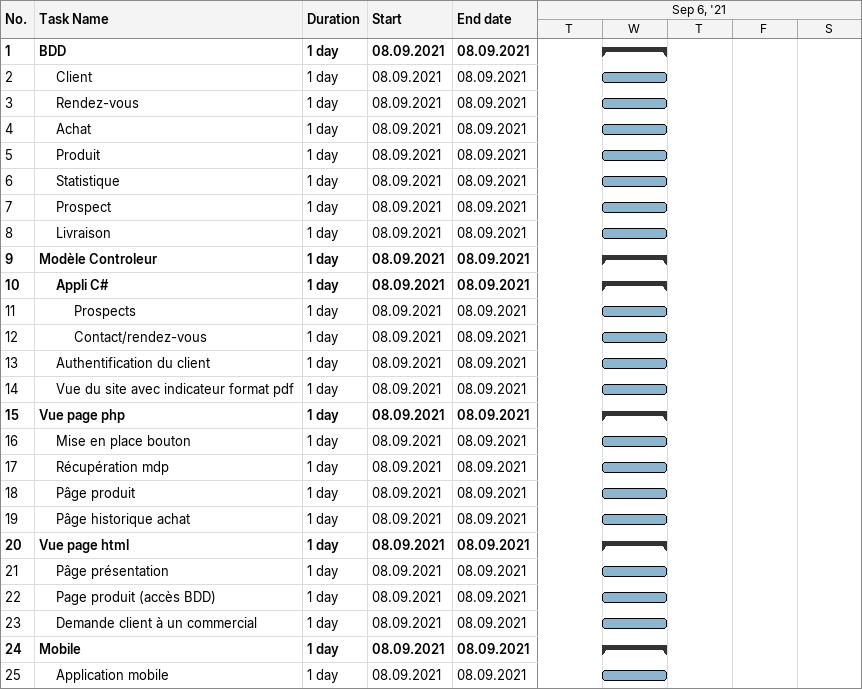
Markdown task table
| ID | Level | Task | Duration | Start | Finish |
|---|---|---|---|---|---|
| 1 | 1 | **BDD** | 1d | 2021-09-08 | 2021-09-08 |
| 2 | 2 | Client | 1d | 2021-09-08 | 2021-09-08 |
| 3 | 2 | Rendez-vous | 1d | 2021-09-08 | 2021-09-08 |
| 4 | 2 | Achat | 1d | 2021-09-08 | 2021-09-08 |
| 5 | 2 | Produit | 1d | 2021-09-08 | 2021-09-08 |
| 6 | 2 | Statistique | 1d | 2021-09-08 | 2021-09-08 |
| 7 | 2 | Prospect | 1d | 2021-09-08 | 2021-09-08 |
| 8 | 2 | Livraison | 1d | 2021-09-08 | 2021-09-08 |
| 9 | 1 | **Modèle Controleur** | 1d | 2021-09-08 | 2021-09-08 |
| 10 | 2 | **Appli C#** | 1d | 2021-09-08 | 2021-09-08 |
| 11 | 3 | Prospects | 1d | 2021-09-08 | 2021-09-08 |
| 12 | 3 | Contact/rendez-vous | 1d | 2021-09-08 | 2021-09-08 |
| 13 | 2 | Authentification du client | 1d | 2021-09-08 | 2021-09-08 |
| 14 | 2 | Vue du site avec indicateur format pdf | 1d | 2021-09-08 | 2021-09-08 |
| 15 | 1 | **Vue page php** | 1d | 2021-09-08 | 2021-09-08 |
| 16 | 2 | Mise en place bouton | 1d | 2021-09-08 | 2021-09-08 |
| 17 | 2 | Récupération mdp | 1d | 2021-09-08 | 2021-09-08 |
| 18 | 2 | Pâge produit | 1d | 2021-09-08 | 2021-09-08 |
| 19 | 2 | Pâge historique achat | 1d | 2021-09-08 | 2021-09-08 |
| 20 | 1 | **Vue page html** | 1d | 2021-09-08 | 2021-09-08 |
| 21 | 2 | Pâge présentation | 1d | 2021-09-08 | 2021-09-08 |
| 22 | 2 | Page produit (accès BDD) | 1d | 2021-09-08 | 2021-09-08 |
| 23 | 2 | Demande client à un commercial | 1d | 2021-09-08 | 2021-09-08 |
| 24 | 1 | **Mobile** | 1d | 2021-09-08 | 2021-09-08 |
| 25 | 2 | Application mobile | 1d | 2021-09-08 | 2021-09-08 |
